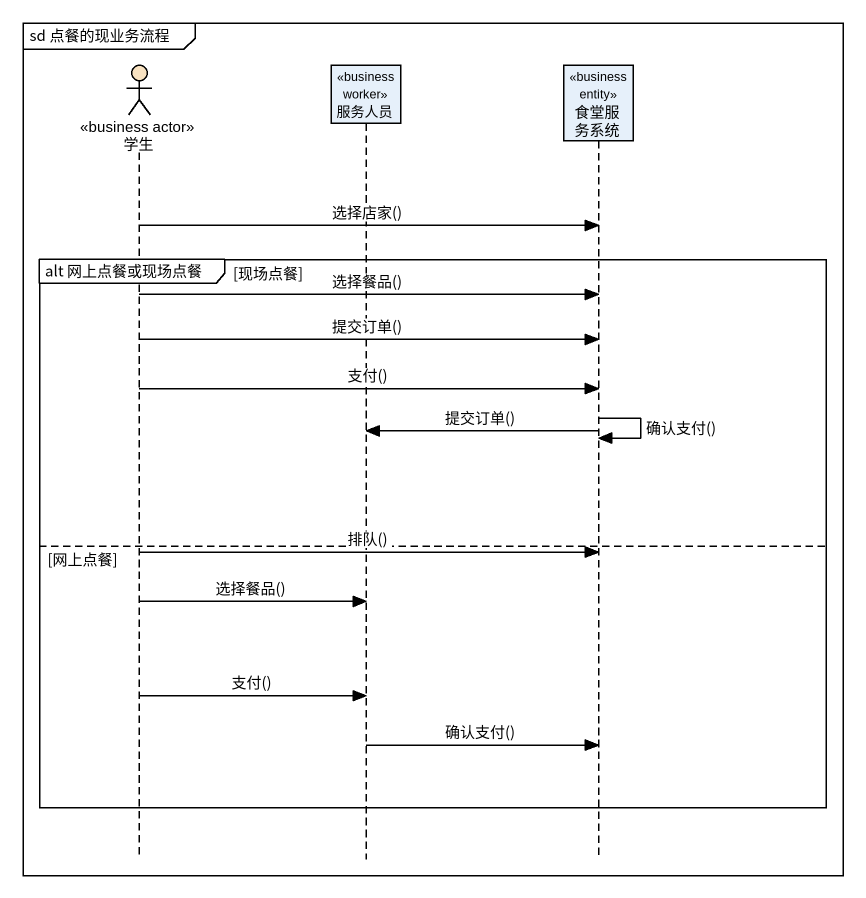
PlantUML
@startuml
mainframe sd 点餐的现业务流程
hide footbox
actor 学生 <<business actor>> #F8E2C1
participant 服务人员 <<business worker>>
participant 食堂服务系统 <<business entity>>

学生 -> 食堂服务系统 : 选择店家()
group alt 网上点餐或现场点餐 [现场点餐]
  学生 -> 食堂服务系统 : 选择餐品()
  学生 -> 食堂服务系统 : 提交订单()
  学生 -> 食堂服务系统 : 支付()
  食堂服务系统 -> 食堂服务系统 : 确认支付()
  食堂服务系统 -> 服务人员 : 提交订单()
else 网上点餐
  学生 -> 食堂服务系统 : 排队()
  学生 -> 服务人员 : 选择餐品()
  学生 -> 服务人员 : 支付()
  服务人员 -> 食堂服务系统 : 确认支付()
end
@enduml
